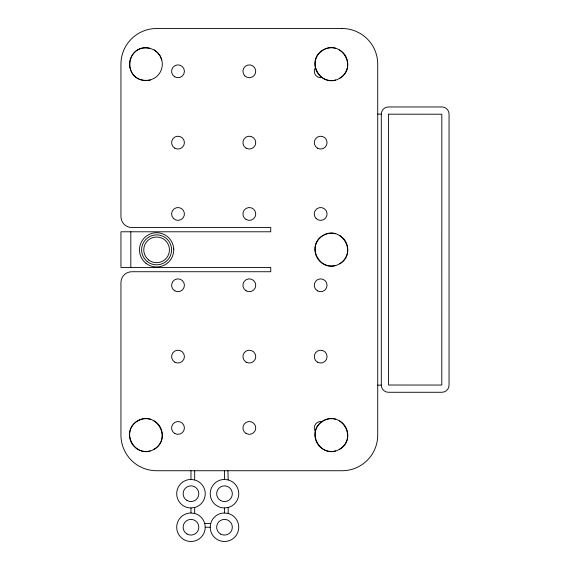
<?xml version="1.0" encoding="UTF-8"?>
<svg xmlns="http://www.w3.org/2000/svg" width="570" height="570" viewBox="0 0 570 570"><rect width="100%" height="100%" fill="white"/><g stroke="black" fill="none" stroke-linecap="round" stroke-linejoin="round"><path stroke-width="0.85" d="M210.223 527.236L210.715 523.545A14.264 14.264 0 0 1 224.494 512.971L228.185 513.456A14.264 14.264 0 0 1 238.538 529.708A14.264 14.264 0 0 1 223.248 541.443A14.264 14.264 0 0 1 210.223 527.236L205.236 527.236A14.264 14.264 0 0 1 190.964 541.5A14.264 14.264 0 0 1 176.7 527.236A14.264 14.264 0 0 1 190.964 512.971L190.964 507.977A14.264 14.264 0 0 1 176.7 493.713A14.264 14.264 0 0 1 190.964 479.441L190.964 470.734M339.563 78.375C358.124 67.908 341.501 39.116 323.161 49.953C304.608 60.42 321.231 89.212 339.563 78.375A16.409 16.409 0 0 0 339.563 49.953M339.563 263.825C358.124 253.365 341.501 224.573 323.161 235.41C304.608 245.869 321.231 274.662 339.563 263.825A16.409 16.409 0 0 0 339.563 235.41M154.114 449.281C172.667 438.822 156.045 410.03 137.705 420.867C119.151 431.326 135.774 460.118 154.114 449.281A16.409 16.409 0 0 0 154.114 420.867M339.563 449.281C358.124 438.822 341.501 410.03 323.161 420.867C304.608 431.326 321.231 460.118 339.563 449.281A16.409 16.409 0 0 0 339.563 420.867M150.152 80.014L154.114 78.375A16.409 16.409 0 0 0 154.114 49.953C125.877 37.314 119.607 84.916 150.152 80.014A16.409 16.409 0 0 1 129.504 64.168A16.409 16.409 0 0 1 150.152 48.315M190.964 507.977L194.662 507.492A14.264 14.264 0 0 0 194.662 479.933L194.662 470.734M224.494 470.734L224.494 479.441A14.264 14.264 0 0 0 210.223 493.713A14.264 14.264 0 0 0 224.494 507.977L228.185 507.492A14.264 14.264 0 0 0 228.185 479.933L227.936 470.734M377.725 114.093L381.294 114.093A7.132 7.132 0 0 1 388.426 106.961L441.921 106.961A7.132 7.132 0 0 1 449.053 114.093L449.053 385.142A7.132 7.132 0 0 1 441.921 392.274L388.426 392.274A7.132 7.132 0 0 1 381.294 385.142L381.294 114.093M377.725 385.142L381.294 385.142M190.964 512.971L194.662 513.456A14.264 14.264 0 0 1 204.744 523.545L210.715 523.545M224.494 479.441L228.185 479.933M190.964 479.441L194.662 479.933M154.114 49.953L157.512 52.561L160.12 55.96L161.759 59.921M204.744 523.545L205.236 527.236M173.679 248.577L173.729 249.617M228.185 507.492L228.185 513.456M224.494 507.977L224.494 512.971M194.662 507.492L194.662 513.456M130.808 231.783L130.808 267.451M335.609 265.463A16.409 16.409 0 0 1 314.961 249.617A16.409 16.409 0 0 1 335.609 233.771M335.609 450.92A16.409 16.409 0 0 1 314.961 435.074A16.409 16.409 0 0 1 335.609 419.228M315.103 431.148A6.42 6.42 0 0 1 322.328 421.736M322.328 77.499A6.42 6.42 0 0 1 315.103 68.087M150.152 450.92A16.409 16.409 0 0 1 129.504 435.074A16.409 16.409 0 0 1 150.152 419.228M335.609 80.014A16.409 16.409 0 0 1 314.961 64.168A16.409 16.409 0 0 1 335.609 48.315M388.548 114.192L388.526 385.021L441.8 385.049L441.828 114.214L388.548 114.192M342.064 28.5L156.608 28.5A35.668 35.668 0 0 0 120.947 64.168L120.947 216.678A10.83 10.83 0 0 0 131.777 227.508L270.736 227.508L270.736 231.783L120.947 231.783L120.947 267.451L270.736 267.451L270.736 271.733L131.777 271.733A10.83 10.83 0 0 0 120.947 282.563L120.947 435.074A35.668 35.668 0 0 0 138.774 465.961L142.963 468.02A35.668 35.668 0 0 0 156.608 470.734L342.064 470.734A35.668 35.668 0 0 0 377.725 435.074L377.725 64.168A35.668 35.668 0 0 0 359.898 33.281L355.709 31.215A35.668 35.668 0 0 0 342.064 28.5M145.934 263.24A17.121 17.121 0 0 0 173.537 252.41A17.121 17.121 0 0 0 150.352 233.921A17.121 17.121 0 0 0 145.934 263.24M147.267 261.566A14.977 14.977 0 0 0 171.42 252.09A14.977 14.977 0 0 0 151.136 235.909A14.977 14.977 0 0 0 147.267 261.566M148.606 259.892A12.839 12.839 0 0 0 169.304 251.769A12.839 12.839 0 0 0 151.919 237.904A12.839 12.839 0 0 0 148.606 259.892M317.454 362.171A6.42 6.42 0 0 0 327.08 356.613A6.42 6.42 0 0 0 317.454 351.049A6.42 6.42 0 0 0 317.454 362.171M317.454 148.186A6.42 6.42 0 0 0 327.08 142.628A6.42 6.42 0 0 0 317.454 137.064A6.42 6.42 0 0 0 317.454 148.186M174.798 290.842A6.42 6.42 0 0 0 184.423 285.285A6.42 6.42 0 0 0 174.798 279.72A6.42 6.42 0 0 0 174.798 290.842M174.798 148.186A6.42 6.42 0 0 0 184.423 142.628A6.42 6.42 0 0 0 174.798 137.064A6.42 6.42 0 0 0 174.798 148.186M246.126 362.171A6.42 6.42 0 0 0 255.752 356.613A6.42 6.42 0 0 0 246.126 351.049A6.42 6.42 0 0 0 246.126 362.171M246.126 219.514A6.42 6.42 0 0 0 255.752 213.957A6.42 6.42 0 0 0 246.126 208.392A6.42 6.42 0 0 0 246.126 219.514M244.794 75.838A6.42 6.42 0 0 0 255.538 72.96A6.42 6.42 0 0 0 247.672 65.094A6.42 6.42 0 0 0 244.794 75.838M317.454 290.842A6.42 6.42 0 0 0 327.08 285.285A6.42 6.42 0 0 0 317.454 279.72A6.42 6.42 0 0 0 317.454 290.842M173.465 218.495A6.42 6.42 0 0 0 184.21 215.617A6.42 6.42 0 0 0 176.344 207.751A6.42 6.42 0 0 0 173.465 218.495M246.126 148.186A6.42 6.42 0 0 0 255.752 142.628A6.42 6.42 0 0 0 246.126 137.064A6.42 6.42 0 0 0 246.126 148.186M246.126 290.842A6.42 6.42 0 0 0 255.752 285.285A6.42 6.42 0 0 0 246.126 279.72A6.42 6.42 0 0 0 246.126 290.842M174.798 362.171A6.42 6.42 0 0 0 184.423 356.613A6.42 6.42 0 0 0 174.798 351.049A6.42 6.42 0 0 0 174.798 362.171M174.798 76.857A6.42 6.42 0 0 0 184.423 71.3A6.42 6.42 0 0 0 174.798 65.735A6.42 6.42 0 0 0 174.798 76.857M174.798 433.499A6.42 6.42 0 0 0 184.423 427.942A6.42 6.42 0 0 0 174.798 422.377A6.42 6.42 0 0 0 174.798 433.499M316.122 218.495A6.42 6.42 0 0 0 326.867 215.617A6.42 6.42 0 0 0 319.001 207.751A6.42 6.42 0 0 0 316.122 218.495M246.126 433.499A6.42 6.42 0 0 0 255.752 427.942A6.42 6.42 0 0 0 246.126 422.377A6.42 6.42 0 0 0 246.126 433.499M187.046 534.026A7.845 7.845 0 0 0 198.816 527.236A7.845 7.845 0 0 0 187.046 520.439A7.845 7.845 0 0 0 187.046 534.026M220.569 534.026A7.845 7.845 0 0 0 232.339 527.236A7.845 7.845 0 0 0 220.569 520.439A7.845 7.845 0 0 0 220.569 534.026M187.046 500.503A7.845 7.845 0 0 0 198.816 493.713A7.845 7.845 0 0 0 187.046 486.915A7.845 7.845 0 0 0 187.046 500.503M220.569 500.503A7.845 7.845 0 0 0 232.339 493.713A7.845 7.845 0 0 0 220.569 486.915A7.845 7.845 0 0 0 220.569 500.503"/></g></svg>
